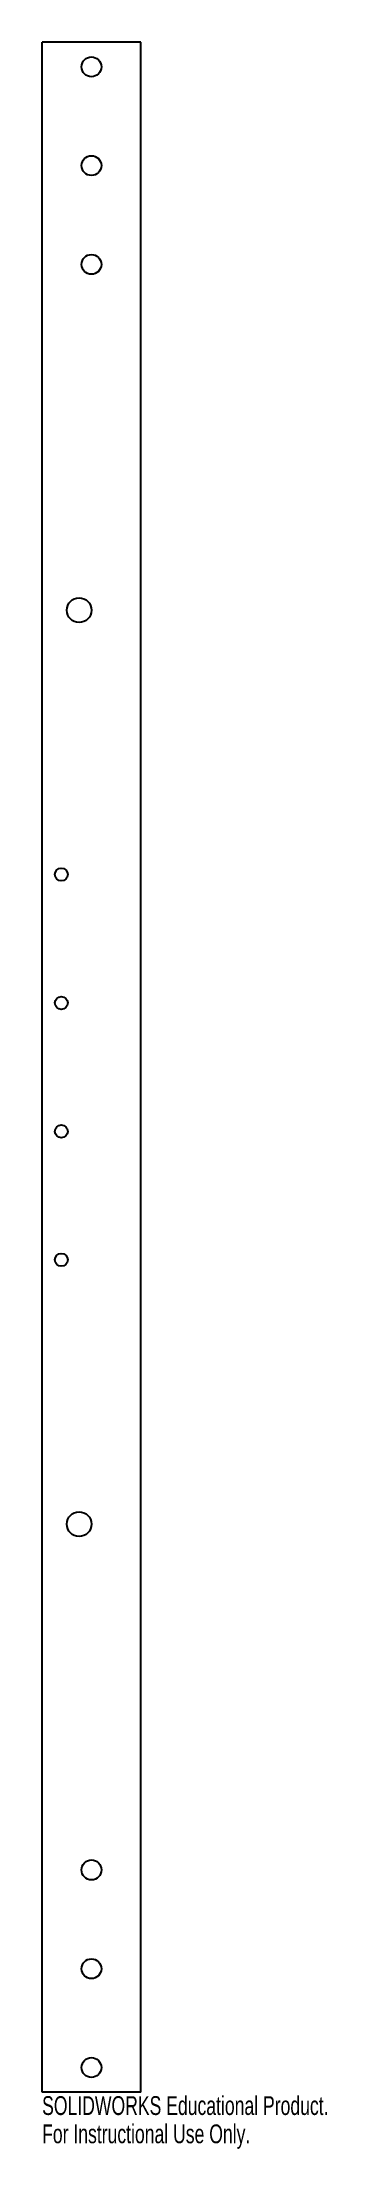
# Model space of a CAD drawing. Header units: inches. Extents: x -0.5 to 2.4, y -21.3 to 0.
import ezdxf

# ---------------------------------------------------------------- set-up
doc = ezdxf.new("R2010")
doc.units = ezdxf.units.IN
doc.header["$MEASUREMENT"] = 0
doc.styles.add('SLDTEXTSTYLE0', font='TXT', dxfattribs={"width": 0.7})

msp = doc.modelspace()

# ---------------------------------------------------------------- linework, layer by layer
at = {"color": 7, "linetype": 'Continuous', "lineweight": 25}
for p, q in [((0.5, 0), (-0.5, 0)), ((-0.5, -20.75), (-0.5, 0)), ((0.5, -20.75), (0.5, 0)), ((0.5, -20.75), (-0.5, -20.75))]:
    msp.add_line(p, q, dxfattribs=at)
for centre, radius in [((0, -0.25), 0.1), ((0, -1.25), 0.1), ((0, -2.25), 0.1), ((-0.125, -5.75), 0.125), ((-0.306, -8.425), 0.065), ((-0.306, -9.725), 0.065), ((-0.306, -11.025), 0.065), ((-0.306, -12.325), 0.065), ((-0.125, -15), 0.125), ((0, -18.5), 0.101), ((0, -19.5), 0.1), ((0, -20.5), 0.1)]:
    msp.add_circle(centre, radius, dxfattribs=at)

# ---------------------------------------------------------------- texts
at = {"color": 7, "linetype": 'Continuous', "char_height": 0.1903, "attachment_point": 1, "style": 'SLDTEXTSTYLE0'}
for s, insert in [('SOLIDWORKS Educational Product.', (-0.5, -20.79)), ('For Instructional Use Only.', (-0.5, -21.076))]:
    msp.add_mtext(s, dxfattribs=dict(at, insert=insert))

doc.saveas('drawing.dxf')
